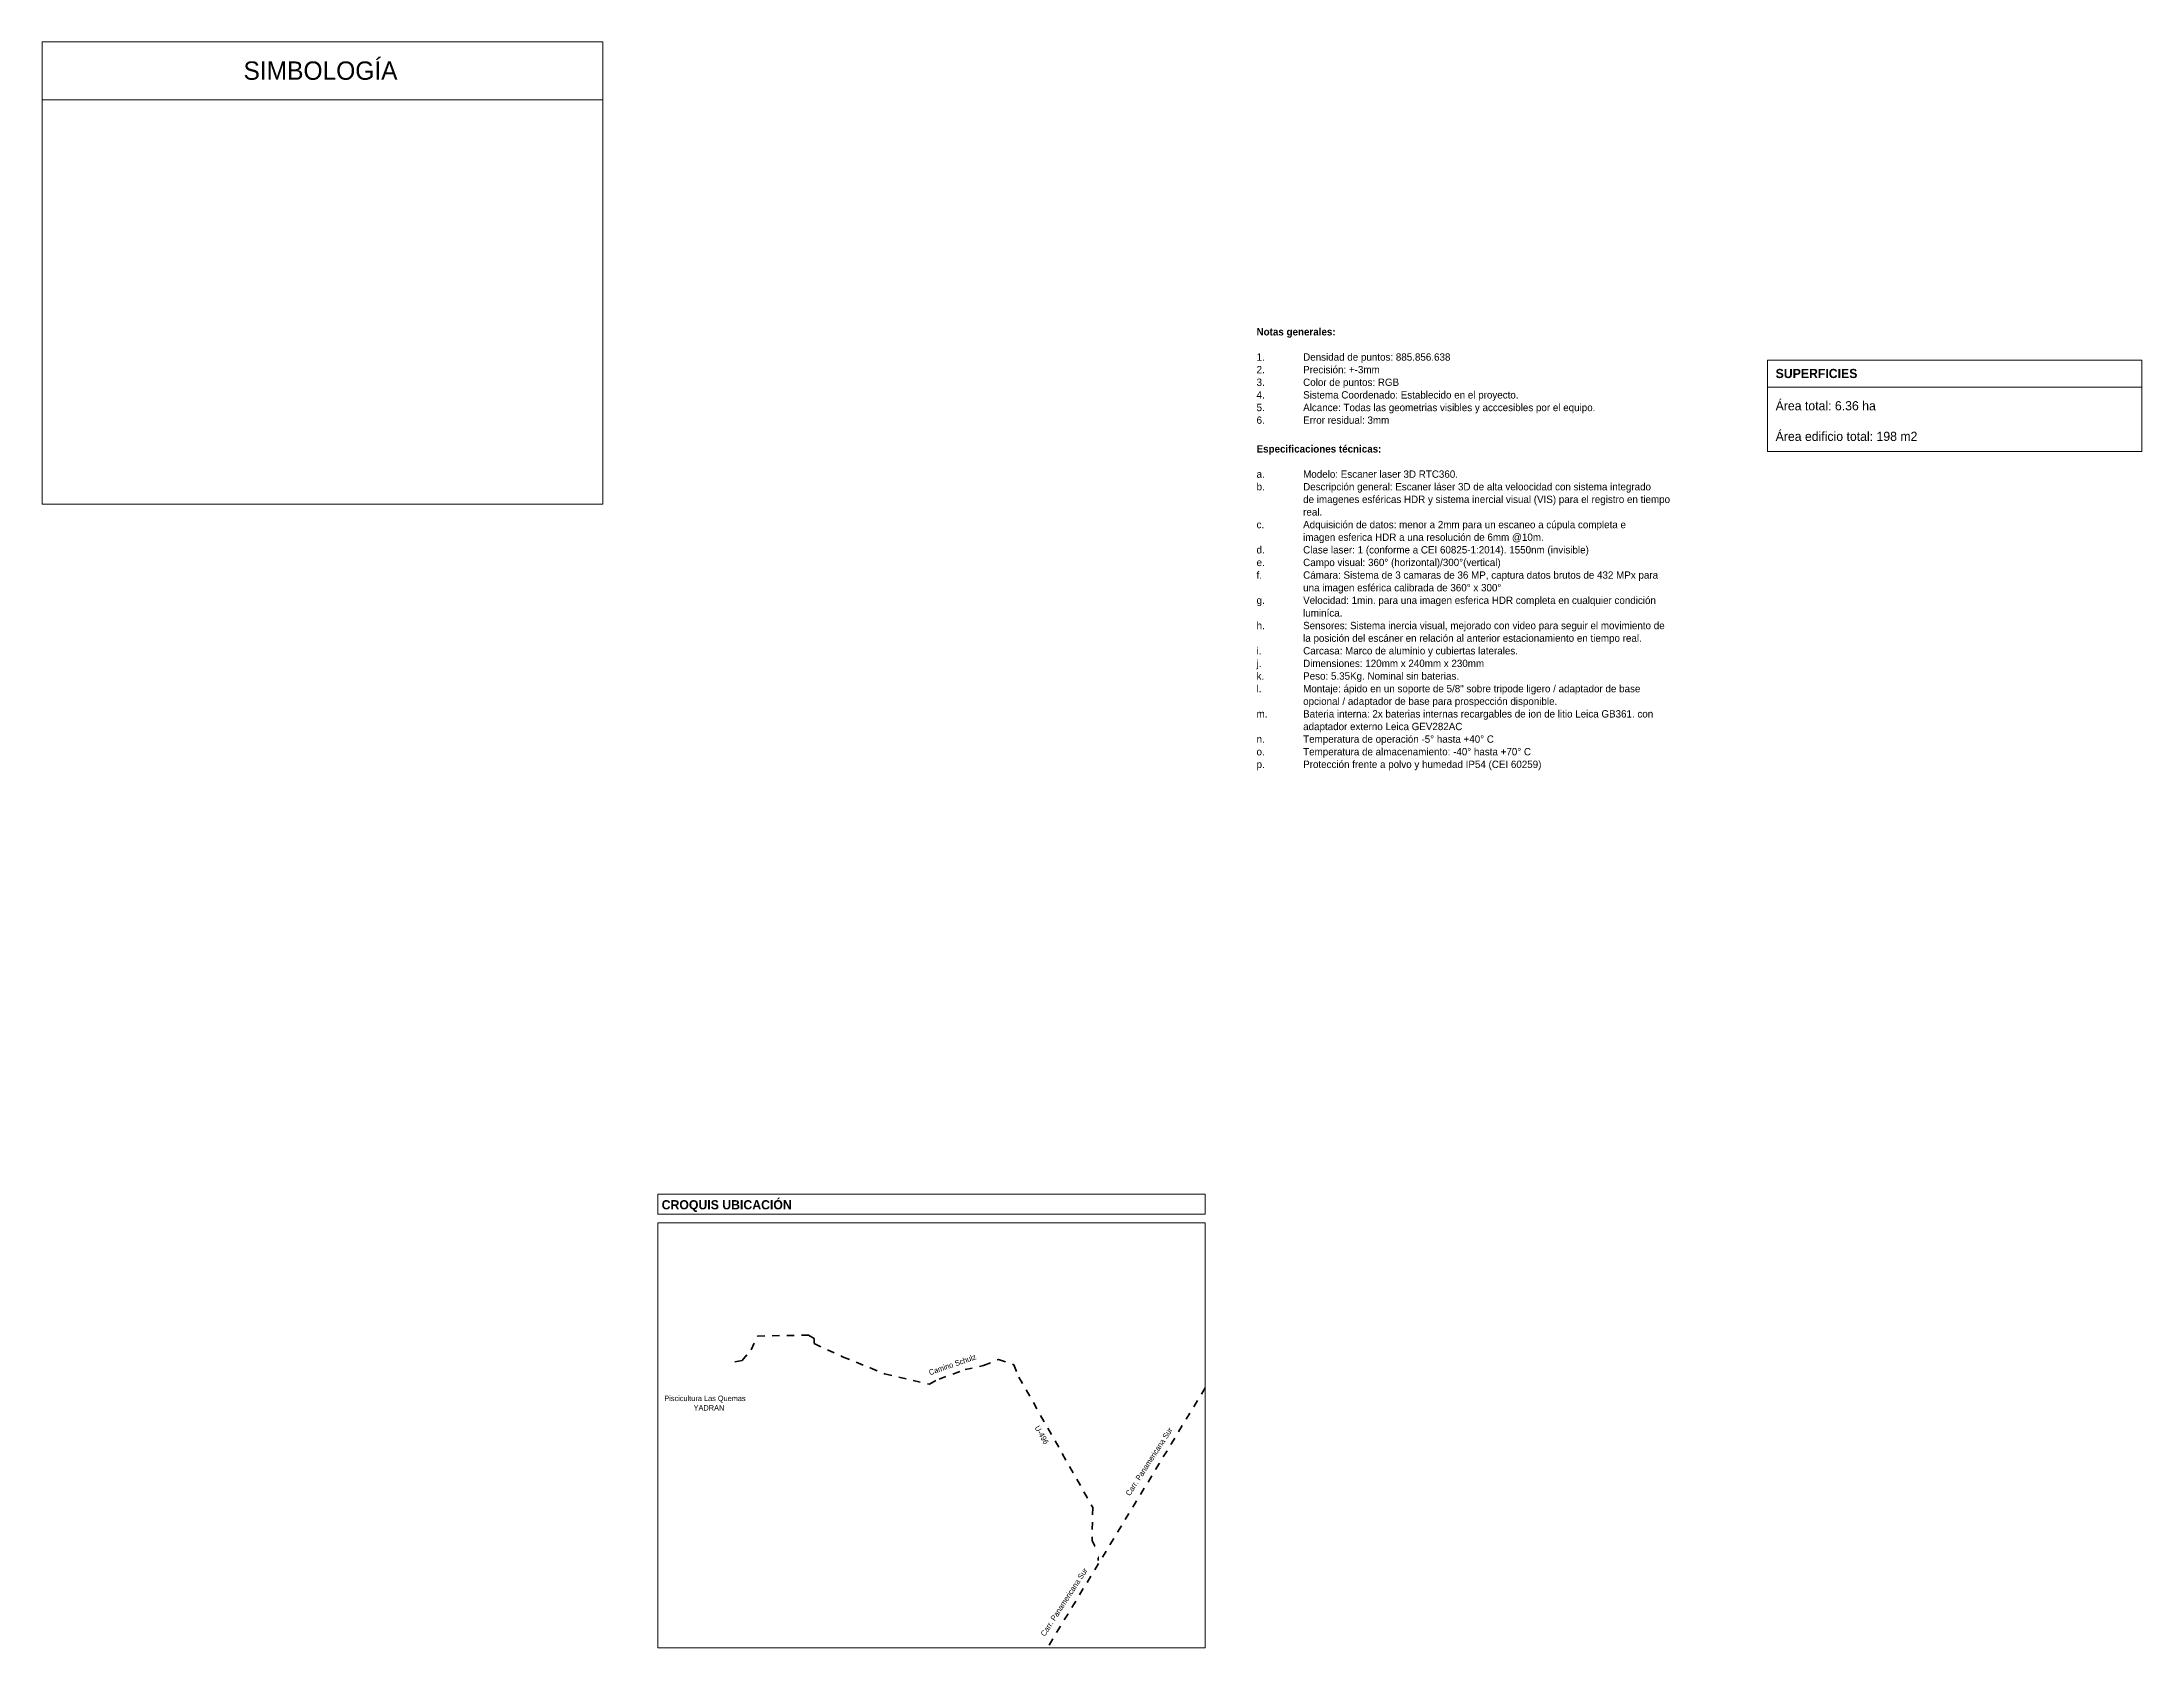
# Model space of a CAD drawing. Header units: metres. Extents: x -207 to 292, y -187 to 169.
# Drawn here: x 263.09 to 291.72, y -14.57 to 7.32 of the extents above; entities that cross this region are included whole.
import ezdxf

# ---------------------------------------------------------------- set-up
doc = ezdxf.new("R2010")
doc.units = ezdxf.units.M
doc.linetypes.add('Basculante', pattern=[0.003969, 0.002381, -0.001587])
doc.linetypes.add('Dash_2_', pattern=[0.00635, 0.003175, -0.003175])
doc.layers.add('A-DETL', color=7, linetype='Continuous', lineweight=9, true_color=0x00a600)
for name, color, linetype, lineweight in [('A-DETL-THIN', 7, 'Continuous', 9), ('G-ANNO-REFR', 7, 'Dash_2_', 9), ('G-ANNO-TEXT', 7, 'Continuous', 9)]:
    doc.layers.add(name, color=color, linetype=linetype, lineweight=lineweight)
doc.styles.add('Century Gothic_1', font='GOTHIC.TTF', dxfattribs={"height": 0.25})
doc.styles.add('Century Gothic_2', font='GOTHIC.TTF', dxfattribs={"height": 0.075})
doc.styles.add('Century Gothic_3', font='GOTHIC.TTF', dxfattribs={"height": 0.1})
doc.styles.add('Century Gothic_4', font='GOTHIC.TTF', dxfattribs={"height": 0.125})
doc.styles.add('Century Gothic_B', font='GOTHICB.TTF', dxfattribs={"height": 0.125})
doc.styles.add('Century Gothic_B_1', font='GOTHICB.TTF', dxfattribs={"height": 0.1})
picture_1 = doc.add_image_def('image2.jpg', size_in_pixel=(828, 597))
picture_2 = doc.add_image_def('image3.jpg', size_in_pixel=(1488, 1155))

msp = doc.modelspace()

# ---------------------------------------------------------------- linework, layer by layer
at = {"layer": 'A-DETL', "color": 1, "linetype": 'Basculante', "lineweight": 35, "true_color": 0xff0000}
for p, q in [((272.844, -10.316), (273.539, -10.304)), ((273.539, -10.304), (273.618, -10.35)), ((272.635, -10.649), (272.756, -10.505)), ((272.756, -10.505), (272.844, -10.316)), ((273.618, -10.35), (273.618, -10.419)), ((273.618, -10.419), (274.004, -10.599)), ((272.536, -10.666), (272.635, -10.649)), ((274.004, -10.599), (274.38, -10.751)), ((274.38, -10.751), (274.576, -10.83)), ((274.576, -10.83), (275.189, -10.972)), ((275.318, -10.902), (275.674, -10.773)), ((275.674, -10.773), (275.926, -10.719)), ((275.926, -10.719), (276.129, -10.635)), ((276.129, -10.635), (276.338, -10.707)), ((276.338, -10.707), (276.407, -10.875)), ((276.407, -10.875), (277.414, -12.652)), ((275.189, -10.972), (275.318, -10.902)), ((278.946, -11.024), (276.794, -14.568)), ((277.414, -12.652), (277.405, -13.101)), ((277.405, -13.101), (277.487, -13.275)), ((277.487, -13.275), (277.487, -13.428))]:
    msp.add_line(p, q, dxfattribs=at)
at = {"layer": 'A-DETL-THIN'}
for p, q in [((263.09, 7.323), (270.737, 7.323)), ((263.09, 1.021), (263.09, 7.323)), ((270.737, 7.323), (270.737, 1.021)), ((263.09, 6.534), (270.737, 6.534)), ((270.737, 1.021), (263.09, 1.021))]:
    msp.add_line(p, q, dxfattribs=at)
at = {"layer": 'A-DETL-THIN', "lineweight": 18}
for p, q in [((286.612, 2.986), (291.717, 2.986)), ((286.612, 1.741), (286.612, 2.986)), ((291.717, 2.986), (291.717, 1.741)), ((286.612, 2.62), (291.717, 2.62)), ((291.717, 1.741), (286.612, 1.741)), ((271.483, -8.384), (278.946, -8.384)), ((271.483, -8.655), (271.483, -8.384)), ((278.946, -8.384), (278.946, -8.655)), ((278.946, -8.655), (271.483, -8.655)), ((271.483, -8.775), (278.946, -8.775)), ((271.483, -14.568), (271.483, -8.775)), ((278.946, -8.775), (278.946, -14.568)), ((278.946, -14.568), (271.483, -14.568))]:
    msp.add_line(p, q, dxfattribs=at)

# ---------------------------------------------------------------- texts
at = {"layer": 'G-ANNO-TEXT', "attachment_point": 1}
for s, insert, char_height, width, style in [('SIMBOLOGÍA', (265.837, 7.058), 0.25, 2.6616, 'Century Gothic_1'), ('Notas generales:', (279.647, 3.423), 0.1, 1.41498, 'Century Gothic_B_1'), ('2.', (279.647, 2.907), 0.1, 0.7697, 'Century Gothic_3'), ('1.', (279.647, 3.079), 0.1, 0.7697, 'Century Gothic_3'), ('Densidad de puntos: 885.856.638', (280.282, 3.079), 0.1, 2.72975, 'Century Gothic_3'), ('Precisión: +-3mm', (280.282, 2.907), 0.1, 1.41097, 'Century Gothic_3'), ('SUPERFICIES', (286.723, 2.867), 0.125, 1.21456, 'Century Gothic_B'), ('3.', (279.647, 2.735), 0.1, 0.7697, 'Century Gothic_3'), ('Color de puntos: RGB', (280.282, 2.735), 0.1, 1.78375, 'Century Gothic_3'), ('4.', (279.647, 2.563), 0.1, 0.7697, 'Century Gothic_3'), ('5.', (279.647, 2.391), 0.1, 0.7697, 'Century Gothic_3'), ('Alcance: Todas las geometrias visibles y acccesibles por el equipo.', (280.282, 2.391), 0.1, 5.57974, 'Century Gothic_3'), ('Sistema Coordenado: Establecido en el proyecto.', (280.282, 2.563), 0.1, 4.16477, 'Century Gothic_3'), ('Área total: 6.36 ha', (286.723, 2.427), 0.125, 1.88397, 'Century Gothic_4'), ('6.', (279.647, 2.219), 0.1, 0.7697, 'Century Gothic_3'), ('Error residual: 3mm', (280.282, 2.219), 0.1, 1.5673, 'Century Gothic_3'), ('Área edificio total: 198 m2', (286.723, 2.01), 0.125, 2.68966, 'Century Gothic_4'), ('Especificaciones técnicas:', (279.647, 1.827), 0.1, 2.22869, 'Century Gothic_B_1'), ('a.', (279.647, 1.483), 0.1, 0.7697, 'Century Gothic_3'), ('Modelo: Escaner laser 3D RTC360.', (280.282, 1.483), 0.1, 2.80591, 'Century Gothic_3'), ('b.', (279.647, 1.311), 0.1, 0.7697, 'Century Gothic_3'), ('de imagenes esféricas HDR y sistema inercial visual (VIS) para el registro en tiempo ', (280.282, 1.139), 0.1, 6.9346, 'Century Gothic_3'), ('Descripción general: Escaner láser 3D de alta veloocidad con sistema integrado ', (280.282, 1.311), 0.1, 6.77827, 'Century Gothic_3'), ('real.', (280.282, 0.967), 0.1, 0.36076, 'Century Gothic_3'), ('c.', (279.647, 0.795), 0.1, 0.7697, 'Century Gothic_3'), ('Adquisición de datos: menor a 2mm para un escaneo a cúpula completa e ', (280.282, 0.795), 0.1, 6.40147, 'Century Gothic_3'), ('imagen esferica HDR a una resolución de 6mm @10m.', (280.282, 0.623), 0.1, 4.54156, 'Century Gothic_3'), ('d.', (279.647, 0.451), 0.1, 0.7697, 'Century Gothic_3'), ('Clase laser: 1 (conforme a CEI 60825-1:2014). 1550nm (invisible)', (280.282, 0.451), 0.1, 5.25907, 'Century Gothic_3'), ('f.', (279.647, 0.107), 0.1, 0.7697, 'Century Gothic_3'), ('e.', (279.647, 0.279), 0.1, 0.7697, 'Century Gothic_3'), ('Campo visual: 360° (horizontal)/300°(vertical)', (280.282, 0.279), 0.1, 3.76793, 'Century Gothic_3'), ('Cámara: Sistema de 3 camaras de 36 MP, captura datos brutos de 432 MPx para ', (280.282, 0.107), 0.1, 6.82637, 'Century Gothic_3'), ('g.', (279.647, -0.237), 0.1, 0.7697, 'Century Gothic_3'), ('Velocidad: 1min. para una imagen esferica HDR completa en cualquier condición ', (280.282, -0.237), 0.1, 6.95865, 'Century Gothic_3'), ('una imagen esférica calibrada de 360° x 300°', (280.282, -0.065), 0.1, 3.82004, 'Century Gothic_3'), ('luminíca.', (280.282, -0.409), 0.1, 0.75359, 'Century Gothic_3'), ('h.', (279.647, -0.581), 0.1, 0.7697, 'Century Gothic_3'), ('Sensores: Sistema inercia visual, mejorado con video para seguir el movimiento de ', (280.282, -0.581), 0.1, 6.95063, 'Century Gothic_3'), ('la posición del escáner en relación al anterior estacionamiento en tiempo real. ', (280.282, -0.753), 0.1, 6.65401, 'Century Gothic_3'), ('j.', (279.647, -1.097), 0.1, 0.7697, 'Century Gothic_3'), ('i.', (279.647, -0.925), 0.1, 0.7697, 'Century Gothic_3'), ('Carcasa: Marco de aluminio y cubiertas laterales.', (280.282, -0.925), 0.1, 4.16477, 'Century Gothic_3'), ('Dimensiones: 120mm x 240mm x 230mm ', (280.282, -1.097), 0.1, 3.39915, 'Century Gothic_3'), ('k.', (279.647, -1.269), 0.1, 0.7697, 'Century Gothic_3'), ('Peso: 5.35Kg. Nominal sin baterias.', (280.282, -1.269), 0.1, 2.84599, 'Century Gothic_3'), ('l.', (279.647, -1.441), 0.1, 0.7697, 'Century Gothic_3'), ('opcional / adaptador de base para prospección disponible.', (280.282, -1.613), 0.1, 5.07067, 'Century Gothic_3'), ('Montaje: ápido en un soporte de 5/8" sobre tripode ligero / adaptador de base ', (280.282, -1.441), 0.1, 6.68207, 'Century Gothic_3'), ('m.', (279.647, -1.785), 0.1, 0.7697, 'Century Gothic_3'), ('adaptador externo Leica GEV282AC', (280.282, -1.957), 0.1, 3.05443, 'Century Gothic_3'), ('Bateria interna: 2x baterias internas recargables de ion de litio Leica GB361. con ', (280.282, -1.785), 0.1, 6.70612, 'Century Gothic_3'), ('n.', (279.647, -2.129), 0.1, 0.7697, 'Century Gothic_3'), ('Temperatura de operación -5° hasta +40° C', (280.282, -2.129), 0.1, 3.65169, 'Century Gothic_3'), ('o.', (279.647, -2.301), 0.1, 0.7697, 'Century Gothic_3'), ('p.', (279.647, -2.473), 0.1, 0.7697, 'Century Gothic_3'), ('Temperatura de almacenamiento: -40° hasta +70° C', (280.282, -2.301), 0.1, 4.38122, 'Century Gothic_3'), ('Protección frente a polvo y humedad IP54 (CEI 60259)', (280.282, -2.473), 0.1, 4.52953, 'Century Gothic_3'), ('CROQUIS UBICACIÓN', (271.537, -8.464), 0.125, 2.22067, 'Century Gothic_B')]:
    msp.add_mtext(s, dxfattribs=dict(at, insert=insert, char_height=char_height, width=width, style=style))

# ---------------------------------------------------------------- pictures from other files: only their frames are drawn
at = {"layer": 'G-ANNO-REFR'}
image = msp.add_image(picture_1, insert=(263.09, 1.021), size_in_units=(7.647, 5.514), dxfattribs=at)
image.dxf.flags = 7
at = {"layer": 'G-ANNO-REFR', "lineweight": 18}
image = msp.add_image(picture_2, insert=(271.483, -14.568), size_in_units=(7.463, 5.793), dxfattribs=at)
image.dxf.flags = 7

# ---------------------------------------------------------------- next in the draw order: texts
at = {"layer": 'G-ANNO-TEXT', "color": 1, "true_color": 0xff0000, "char_height": 0.075, "attachment_point": 1, "style": 'Century Gothic_2', "bg_fill": 3, "box_fill_scale": 1.25, "bg_fill_color": 256, "bg_fill_true_color": 13158600, "bg_fill_transparency": 0}
for s, insert, width, rotation in [('Camino Schulz', (275.17, -10.781), 0.92595, 19.2075), ('Carr. Panamericana Sur', (277.856, -12.462), 1.50717, 57.1059), ('U-496', (276.684, -11.527), 0.34473, 299.6402), ('Carr. Panamericana Sur', (276.697, -14.376), 1.50717, 57.1059)]:
    msp.add_mtext(s, dxfattribs=dict(at, insert=insert, width=width, rotation=rotation))
at = {"layer": 'G-ANNO-TEXT', "color": 1, "true_color": 0xff0000, "insert": (271.573, -11.128), "char_height": 0.075, "width": 1.49114, "attachment_point": 1, "style": 'Century Gothic_2', "bg_fill": 3, "box_fill_scale": 1.25, "bg_fill_color": 256, "bg_fill_true_color": 13158600, "bg_fill_transparency": 0}
msp.add_mtext('Piscicultura Las Quemas', dxfattribs=at)

# ---------------------------------------------------------------- next in the draw order: texts
at = {"layer": 'G-ANNO-TEXT', "color": 1, "true_color": 0xff0000, "insert": (271.973, -11.257), "char_height": 0.075, "width": 0.52511, "attachment_point": 1, "style": 'Century Gothic_2', "bg_fill": 3, "box_fill_scale": 1.25, "bg_fill_color": 256, "bg_fill_true_color": 13158600, "bg_fill_transparency": 0}
msp.add_mtext('YADRAN', dxfattribs=at)

doc.saveas('drawing.dxf')
